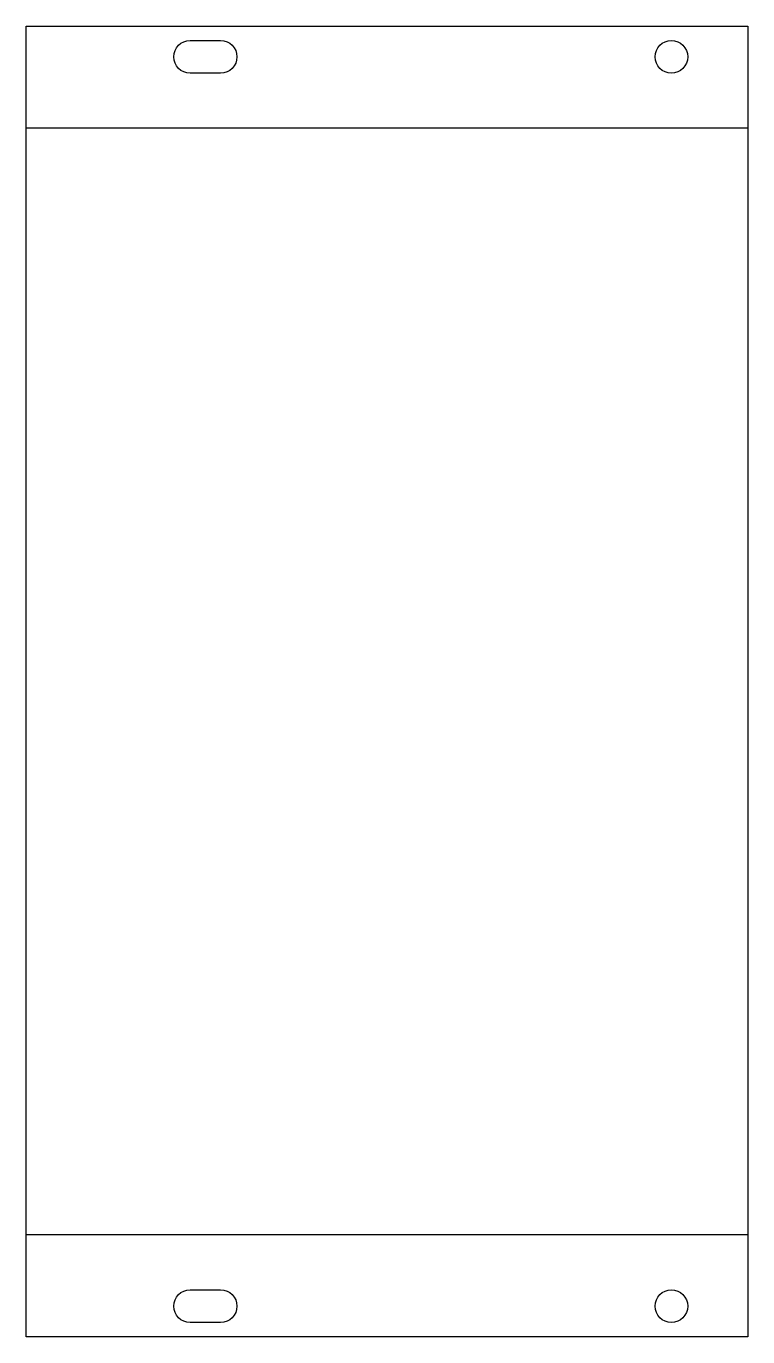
# Model space of a CAD drawing. Header units: millimetres. Extents: x -71 to 0, y -128 to 0.
import ezdxf

# ---------------------------------------------------------------- set-up
doc = ezdxf.new("R2010")
doc.units = ezdxf.units.MM
doc.layers.get('0').update_dxf_attribs({"linetype": 'CONTINUOUS'})

msp = doc.modelspace()

# ---------------------------------------------------------------- linework, layer by layer
for p, q in [((0, -10), (-70.8, -10)), ((0, -118.5), (-70.8, -118.5))]:
    msp.add_line(p, q)
msp.add_lwpolyline([(0, 0), (0, -128.5), (-70.8, -128.5), (-70.8, 0)], close=True)
for points in [[(-54.72, -4.6, -1), (-54.72, -1.4), (-51.72, -1.4, -1), (-51.72, -4.6)], [(-54.72, -127.1, -1), (-54.72, -123.9), (-51.72, -123.9, -1), (-51.72, -127.1)]]:
    msp.add_lwpolyline(points, format="xyb", close=True)
for centre in [(-7.5, -3), (-7.5, -125.5)]:
    msp.add_circle(centre, 1.6)

doc.saveas('drawing.dxf')
